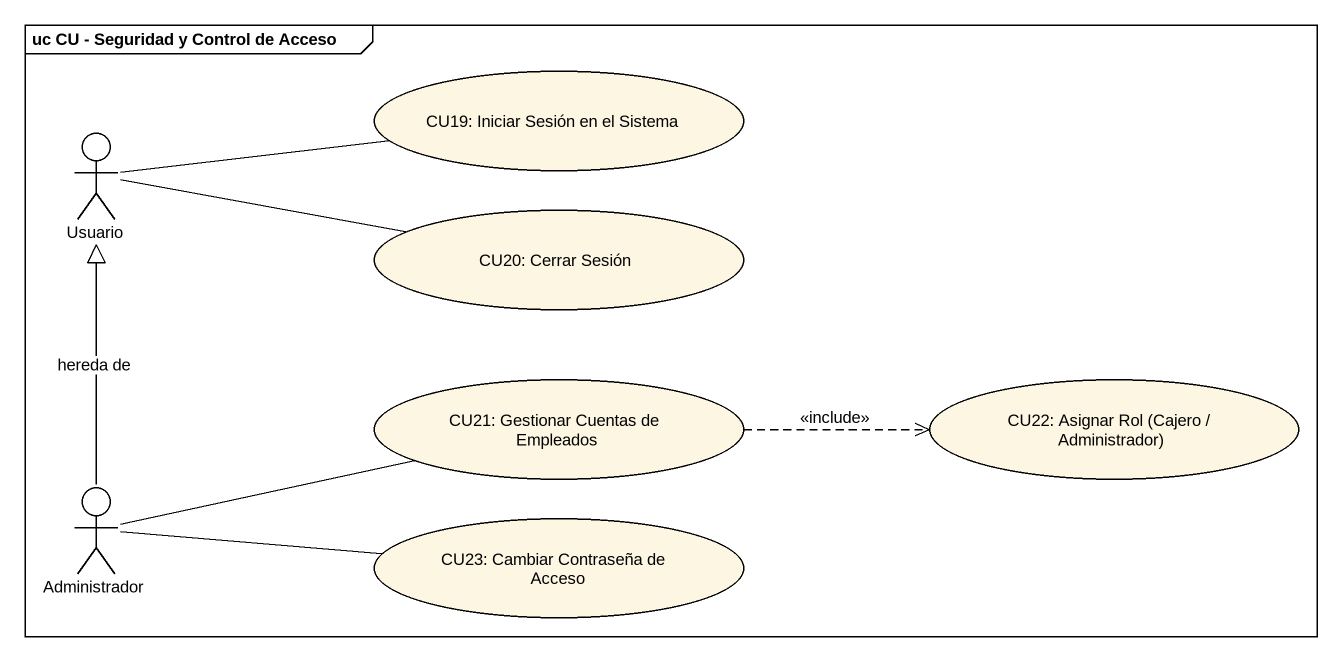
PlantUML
@startuml
mainframe uc CU - Seguridad y Control de Acceso
usecase "CU19: Iniciar Sesión en el Sistema" as CU19_Iniciar_Sesión_en_el
actor Usuario
usecase "CU20: Cerrar Sesión" as CU20_Cerrar_Sesión
usecase "CU21: Gestionar Cuentas de Empleados" as CU21_Gestionar_Cuentas_de
usecase "CU22: Asignar Rol (Cajero / Administrador)" as CU22_Asignar_Rol_Cajero
actor Administrador
usecase "CU23: Cambiar Contraseña de Acceso" as CU23_Cambiar_Contraseña_de
Usuario -right- CU19_Iniciar_Sesión_en_el
Usuario -right- CU20_Cerrar_Sesión
CU21_Gestionar_Cuentas_de .right.> CU22_Asignar_Rol_Cajero : <<include>>
Administrador -up-|> Usuario : hereda de
Administrador -right- CU21_Gestionar_Cuentas_de
Administrador -right- CU23_Cambiar_Contraseña_de
@enduml
